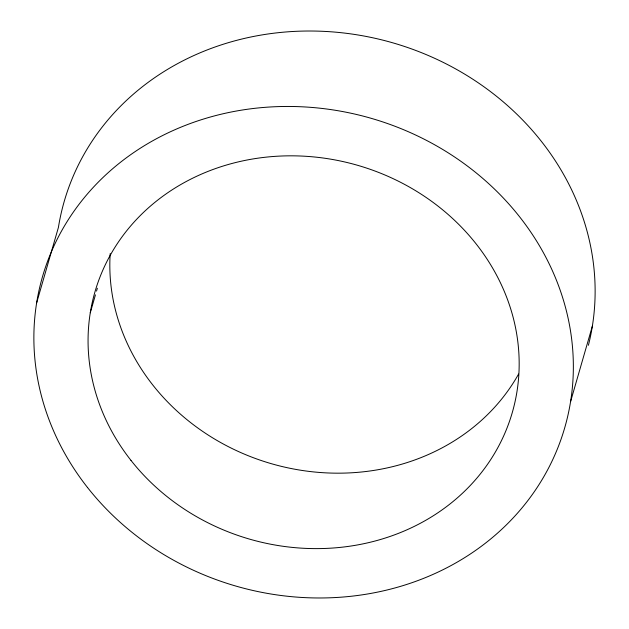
<?xml version="1.0" encoding="UTF-8"?>
<svg xmlns="http://www.w3.org/2000/svg" width="629" height="629" viewBox="0 0 629 629"><rect width="100%" height="100%" fill="white"/><g stroke="black" fill="none" stroke-linecap="round" stroke-linejoin="round"><path stroke-width="0.94" d="M36.639 302.863L58.411 227.423A271.822 243.47 16.1 0 1 374.64 38.196A271.822 243.47 16.1 0 1 588.406 345.29M90.269 312.778L95.443 294.859M96.528 291.085L97.346 288.263M570.589 401.577L592.361 326.137M518.603 374.035A217.217 194.565 16.1 0 1 270.069 463.314A217.217 194.565 16.1 0 1 110.209 253.566M130.966 460.373A217.217 194.565 16.1 0 0 501.714 440.111A217.217 194.565 16.1 0 0 278.167 156.173A217.217 194.565 16.1 0 0 130.966 460.373M87.565 487.561A271.822 243.47 16.1 0 0 551.507 462.205A271.822 243.47 16.1 0 0 271.767 106.891A271.822 243.47 16.1 0 0 87.565 487.561"/></g></svg>
